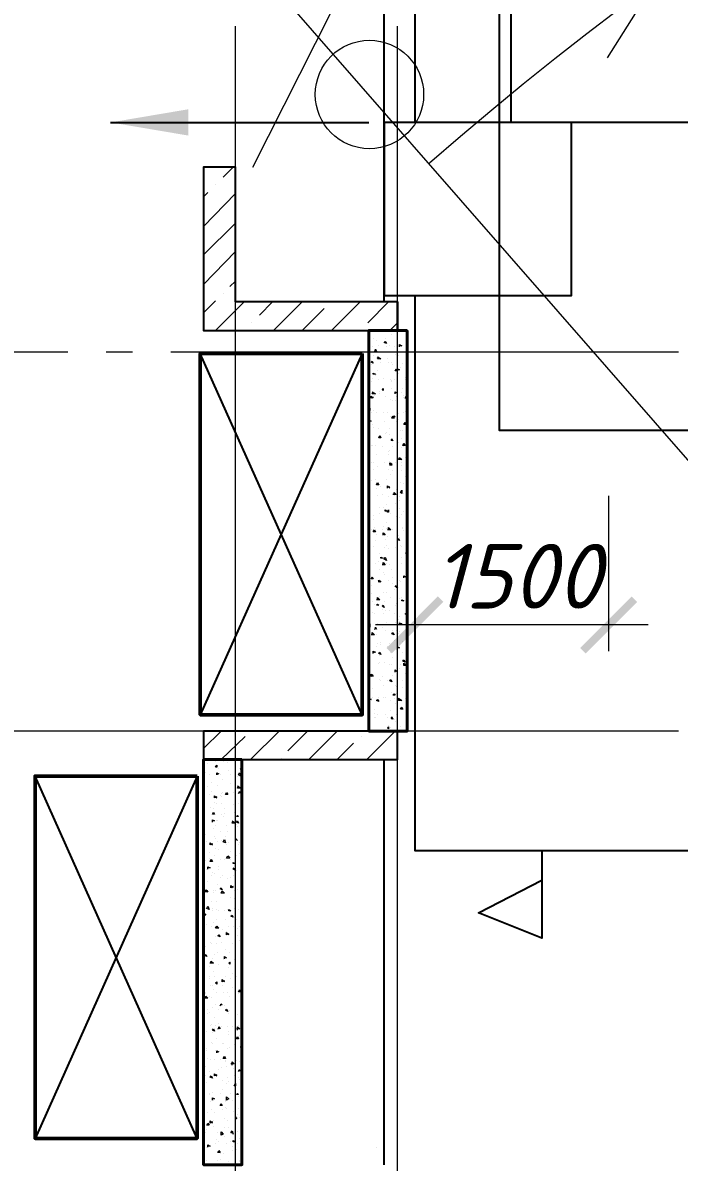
# Model space of a CAD drawing. Header units: millimetres. Extents: x 2279 to 5236, y 896 to 2828.
# Drawn here: x 4516.03 to 4541.42, y 1850.63 to 1894.69 of the extents above; entities that cross this region are included whole.
import ezdxf

# ---------------------------------------------------------------- set-up
doc = ezdxf.new("R2010")
doc.units = ezdxf.units.MM
for name, color, linetype in [('PDF _!!ОСНОВНАЯ', 7, 'Continuous'), ('PDF _!!ТОНКАЯ', 7, 'Continuous'), ('PDF _0', 7, 'Continuous'), ('PDF _2020-02-11_АР_Секция_1 - План этажа - Уровень 2$0$A-WALL-FNSH', 7, 'Continuous'), ('PDF _СПДС_СТЕНЫ', 7, 'Continuous'), ('PDF _Текст', 7, 'Continuous')]:
    doc.layers.add(name, color=color, linetype=linetype)
doc.styles.add('PDF ISOCPEUR Italic', font='isocpeui.ttf')

msp = doc.modelspace()

# ---------------------------------------------------------------- linework, layer by layer
at = {"layer": 'PDF _!!ОСНОВНАЯ', "lineweight": 50}
for points in [[(4529.161, 1881.904), (4529.161, 1867.934), (4522.895, 1867.934), (4522.895, 1881.904)], [(4522.768, 1865.563), (4522.768, 1851.55), (4516.503, 1851.55), (4516.503, 1865.563)]]:
    msp.add_lwpolyline(points, close=True, dxfattribs=at)
at = {"layer": 'PDF _!!ОСНОВНАЯ', "lineweight": 20}
msp.add_circle((4529.436, 1891.917), 2.096, dxfattribs=at)
at = {"layer": 'PDF _!!ТОНКАЯ', "lineweight": 20}
for points in [[(4524.927, 1889.101), (4547.322, 1933.426), (4577.21, 1933.426)], [(4538.644, 1893.335), (4557.567, 1923.308), (4580.259, 1923.308)], [(4524.25, 1775.263), (4524.25, 1780.259), (4524.25, 1781.402), (4524.25, 1795.88), (4524.25, 1815.481), (4524.25, 1826.234), (4524.25, 1836.945), (4524.25, 1847.698), (4524.25, 1867.299), (4524.25, 1880.55), (4524.25, 1894.562)], [(4530.515, 1777.338), (4530.515, 1782.333), (4530.515, 1795.88), (4530.515, 1815.481), (4530.515, 1826.234), (4530.515, 1836.945), (4530.515, 1847.698), (4530.515, 1867.299), (4530.515, 1880.55), (4530.515, 1894.562)], [(4523.022, 1889.059), (4523.064, 1889.101)], [(4523.784, 1888.72), (4524.165, 1889.101)], [(4523.488, 1888.424), (4523.488, 1888.424)], [(4523.022, 1887.958), (4523.191, 1888.128)], [(4523.022, 1886.815), (4524.25, 1888.085)], [(4523.022, 1885.715), (4524.25, 1886.942)], [(4523.022, 1884.572), (4524.25, 1885.842)], [(4524.038, 1884.487), (4524.25, 1884.699)], [(4523.784, 1884.233), (4523.784, 1884.233)], [(4523.022, 1883.471), (4523.445, 1883.894), (4523.488, 1883.936)], [(4523.488, 1882.793), (4524.588, 1883.894)], [(4525.181, 1883.386), (4525.689, 1883.894)], [(4525.731, 1882.793), (4526.832, 1883.894)], [(4526.832, 1882.793), (4527.679, 1883.64)], [(4527.975, 1882.793), (4529.076, 1883.894)], [(4529.372, 1883.09), (4530.177, 1883.894)], [(4524.588, 1882.793), (4524.631, 1882.793)], [(4524.885, 1883.09), (4524.885, 1883.09)], [(4529.118, 1882.793), (4529.118, 1882.793)], [(4530.219, 1882.793), (4530.515, 1883.09)], [(4517.773, 1881.947), (4497.748, 1881.947)], [(4520.27, 1881.947), (4519.254, 1881.947)], [(4541.395, 1881.947), (4536.4, 1881.947), (4521.752, 1881.947)], [(4538.686, 1876.401), (4538.686, 1870.389)], [(4531.193, 1874.411), (4531.193, 1870.389)], [(4540.21, 1871.405), (4529.669, 1871.405)], [(4541.395, 1867.299), (4536.4, 1867.299), (4530.177, 1867.299), (4508.374, 1867.299), (4500.5, 1867.299), (4493.007, 1867.299), (4488.646, 1867.299), (4466.167, 1867.299), (4459.901, 1867.299), (4455.117, 1867.299), (4441.104, 1867.299)], [(4523.022, 1866.622), (4523.699, 1867.299)], [(4524.842, 1866.198), (4525.943, 1867.299)], [(4526.282, 1866.537), (4527.044, 1867.299)], [(4527.086, 1866.198), (4528.187, 1867.299)], [(4529.33, 1866.198), (4530.431, 1867.299)], [(4523.699, 1866.198), (4524.631, 1867.087)], [(4528.187, 1866.198), (4528.822, 1866.833)], [(4529.118, 1867.087), (4529.118, 1867.087)], [(4526.028, 1866.241), (4526.028, 1866.241)], [(4530.515, 1866.241), (4530.515, 1866.241)]]:
    msp.add_lwpolyline(points, dxfattribs=at)
at = {"layer": 'PDF _!!ТОНКАЯ', "lineweight": 25}
for points in [[(4531.193, 1884.148), (4531.193, 1862.684), (4566.246, 1862.684), (4566.246, 1912.682), (4531.193, 1912.682), (4531.193, 1890.837)], [(4530.007, 1850.534), (4530.007, 1866.198), (4530.515, 1866.198), (4530.515, 1867.299), (4530.896, 1867.299), (4530.896, 1882.793), (4530.515, 1882.793), (4530.515, 1883.894), (4530.007, 1883.894), (4530.007, 1899.558), (4454.525, 1899.558), (4454.525, 1881.947), (4454.016, 1881.947), (4454.016, 1880.677), (4453.593, 1880.677), (4453.593, 1867.934), (4454.016, 1867.934), (4454.016, 1865.69), (4447.116, 1865.69), (4447.116, 1847.698)], [(4519.424, 1890.837), (4529.415, 1890.837)], [(4537.077, 1890.837), (4530.007, 1890.837), (4530.007, 1884.148), (4537.247, 1884.148), (4537.247, 1890.837)], [(4530.515, 1883.894), (4530.515, 1882.793)], [(4529.161, 1881.904), (4522.895, 1867.934)], [(4529.161, 1867.934), (4522.895, 1881.904)], [(4530.515, 1866.198), (4530.515, 1867.299), (4523.022, 1867.299), (4523.022, 1866.198), (4530.515, 1866.198), (4530.515, 1867.299)], [(4522.768, 1865.563), (4516.503, 1851.55)], [(4522.768, 1851.55), (4516.503, 1865.563)], [(4536.103, 1862.684), (4536.103, 1859.298), (4533.648, 1860.271), (4536.103, 1861.541)]]:
    msp.add_lwpolyline(points, dxfattribs=at)
for points in [[(4542.962, 1878.941), (4542.962, 1896.425), (4534.452, 1896.425), (4534.452, 1878.941)], [(4534.918, 1895.833), (4542.411, 1895.833), (4542.411, 1890.837), (4534.918, 1890.837)], [(4523.022, 1883.894), (4523.022, 1882.793), (4530.515, 1882.793), (4530.515, 1883.894), (4524.25, 1883.894), (4524.25, 1889.101), (4523.022, 1889.101)], [(4523.022, 1866.198), (4524.504, 1866.198)]]:
    msp.add_lwpolyline(points, close=True, dxfattribs=at)
at = {"layer": 'PDF _!!ТОНКАЯ', "transparency": 33554559}
msp.add_solid([(4519.424, 1890.837), (4522.429, 1891.345), (4522.429, 1890.329)], dxfattribs=at)
at = {"layer": 'PDF _0', "lineweight": 20}
msp.add_lwpolyline([(4798.621, 1632.595), (4616.328, 1792.494), (4459.012, 1972.416)], dxfattribs=at)
msp.add_arc((4616.349, 1792.515), 128.507, 318.74634, 131.16578, dxfattribs=at)
at = {"layer": 'PDF _0', "transparency": 33554559}
for points in [[(4532.082, 1872.506), (4530.304, 1870.305), (4530.092, 1870.516)], [(4532.293, 1872.294), (4532.082, 1872.506), (4530.304, 1870.305)], [(4537.585, 1870.516), (4537.797, 1870.305), (4539.575, 1872.506)], [(4537.797, 1870.305), (4539.575, 1872.506), (4539.787, 1872.294)]]:
    msp.add_solid(points, dxfattribs=at)
at = {"layer": 'PDF _2020-02-11_АР_Секция_1 - План этажа - Уровень 2$0$A-WALL-FNSH', "lineweight": 9}
for points in [[(4524.927, 1889.101), (4524.927, 1889.101)], [(4529.711, 1851.212), (4529.711, 1851.212)]]:
    msp.add_lwpolyline(points, dxfattribs=at)
at = {"layer": 'PDF _СПДС_СТЕНЫ', "lineweight": 40}
for points in [[(4530.896, 1882.793), (4530.896, 1867.299), (4529.415, 1867.299), (4529.415, 1882.793)], [(4524.504, 1866.198), (4524.504, 1850.534), (4523.022, 1850.534), (4523.022, 1866.198)]]:
    msp.add_lwpolyline(points, close=True, dxfattribs=at)
at = {"layer": 'PDF _СПДС_СТЕНЫ', "lineweight": 20}
for points in [[(4529.457, 1882.582), (4529.457, 1882.582)], [(4529.584, 1882.497), (4529.584, 1882.497)], [(4529.711, 1882.412), (4529.711, 1882.412)], [(4530.05, 1882.497), (4530.05, 1882.497)], [(4530.05, 1882.328), (4530.05, 1882.328)], [(4530.304, 1882.624), (4530.304, 1882.624)], [(4530.6, 1882.158), (4530.6, 1882.243), (4530.685, 1882.201), (4530.6, 1882.201)], [(4530.854, 1882.328), (4530.854, 1882.328)], [(4529.542, 1882.158), (4529.542, 1882.158)], [(4529.584, 1881.82), (4529.584, 1881.82)], [(4529.626, 1881.989), (4529.711, 1882.031)], [(4529.626, 1882.031), (4529.626, 1882.031)], [(4529.669, 1881.989), (4529.669, 1882.074), (4529.711, 1881.989)], [(4529.796, 1882.201), (4529.796, 1882.201)], [(4530.092, 1882.158), (4530.092, 1882.158)], [(4530.219, 1882.201), (4530.219, 1882.201)], [(4530.388, 1882.158), (4530.388, 1882.158)], [(4530.431, 1881.862), (4530.431, 1881.862)], [(4530.515, 1882.158), (4530.515, 1882.158)], [(4530.558, 1881.82), (4530.558, 1881.82)], [(4530.642, 1882.201), (4530.642, 1882.201)], [(4529.457, 1881.566), (4529.457, 1881.566)], [(4529.499, 1881.481), (4529.499, 1881.481)], [(4529.711, 1881.735), (4529.711, 1881.735)], [(4529.753, 1881.777), (4529.88, 1881.693), (4529.753, 1881.693), (4529.796, 1881.777)], [(4529.88, 1881.566), (4529.88, 1881.566)], [(4530.134, 1881.693), (4530.134, 1881.693)], [(4530.177, 1881.566), (4530.177, 1881.566)], [(4530.304, 1881.566), (4530.304, 1881.566)], [(4530.346, 1881.481), (4530.346, 1881.481)], [(4530.727, 1881.523), (4530.727, 1881.523)], [(4530.854, 1881.65), (4530.854, 1881.65)], [(4529.542, 1880.931), (4529.542, 1880.931)], [(4529.626, 1881.1), (4529.584, 1881.1), (4529.584, 1881.142), (4529.669, 1881.1)], [(4529.669, 1881.058), (4529.669, 1881.058)], [(4529.711, 1881.1), (4529.711, 1881.1)], [(4529.753, 1881.227), (4529.753, 1881.227)], [(4529.965, 1880.931), (4529.965, 1880.931)], [(4530.558, 1881.142), (4530.558, 1881.142)], [(4530.642, 1881.354), (4530.642, 1881.354)], [(4530.812, 1880.973), (4530.812, 1880.973)], [(4529.499, 1880.804), (4529.499, 1880.804)], [(4529.796, 1880.888), (4529.796, 1880.888)], [(4530.261, 1880.888), (4530.261, 1880.888)], [(4530.304, 1880.846), (4530.304, 1880.846)], [(4530.304, 1880.804), (4530.304, 1880.804)], [(4530.304, 1880.55), (4530.304, 1880.55)], [(4530.388, 1880.888), (4530.388, 1880.888)], [(4530.727, 1880.55), (4530.727, 1880.55)], [(4530.812, 1880.888), (4530.812, 1880.888)], [(4529.457, 1880.126), (4529.457, 1880.126)], [(4529.584, 1880.211), (4529.499, 1880.169), (4529.499, 1880.253), (4529.584, 1880.169)], [(4529.542, 1880.423), (4529.669, 1880.338), (4529.542, 1880.338), (4529.584, 1880.423)], [(4529.626, 1880.38), (4529.626, 1880.38)], [(4529.626, 1880.296), (4529.626, 1880.296)], [(4529.838, 1880.423), (4529.838, 1880.423)], [(4529.838, 1880.338), (4529.838, 1880.338)], [(4530.05, 1880.253), (4530.05, 1880.253)], [(4530.261, 1880.126), (4530.261, 1880.126)], [(4530.346, 1880.084), (4530.346, 1880.084)], [(4530.431, 1880.338), (4530.431, 1880.423), (4530.515, 1880.38), (4530.431, 1880.38)], [(4530.431, 1880.084), (4530.431, 1880.084)], [(4530.473, 1880.253), (4530.473, 1880.253)], [(4530.685, 1880.38), (4530.685, 1880.38)], [(4530.769, 1880.296), (4530.769, 1880.296)], [(4530.769, 1880.211), (4530.769, 1880.211)], [(4530.896, 1880.211), (4530.896, 1880.211)], [(4529.457, 1879.957), (4529.457, 1879.957)], [(4529.499, 1879.618), (4529.499, 1879.618)], [(4529.584, 1879.703), (4529.584, 1879.703)], [(4529.711, 1879.618), (4529.711, 1879.618)], [(4529.965, 1879.618), (4529.965, 1879.618)], [(4529.965, 1879.618), (4529.965, 1879.618)], [(4530.134, 1879.618), (4530.134, 1879.618)], [(4530.769, 1879.618), (4530.769, 1879.618)], [(4530.812, 1879.661), (4530.812, 1879.661)], [(4530.854, 1879.745), (4530.854, 1879.745)], [(4529.415, 1879.449), (4529.415, 1879.449)], [(4529.415, 1879.322), (4529.499, 1879.28), (4529.415, 1879.28)], [(4529.415, 1879.322), (4529.415, 1879.322)], [(4529.542, 1879.153), (4529.542, 1879.153)], [(4530.007, 1879.28), (4530.007, 1879.28)], [(4530.261, 1879.449), (4530.261, 1879.449)], [(4530.473, 1879.28), (4530.473, 1879.28)], [(4530.558, 1879.576), (4530.558, 1879.576)], [(4530.558, 1879.364), (4530.558, 1879.364)], [(4530.896, 1879.195), (4530.896, 1879.195)], [(4529.415, 1879.026), (4529.457, 1878.983), (4529.415, 1878.983)], [(4529.584, 1879.026), (4529.584, 1879.026)], [(4529.796, 1878.983), (4529.796, 1878.983)], [(4530.05, 1878.814), (4530.05, 1878.814)], [(4530.092, 1878.856), (4530.092, 1878.856)], [(4530.219, 1878.983), (4530.219, 1878.983)], [(4530.219, 1878.772), (4530.219, 1878.772)], [(4530.515, 1878.983), (4530.515, 1878.983)], [(4530.642, 1878.941), (4530.642, 1878.941)], [(4530.727, 1878.941), (4530.727, 1878.941)], [(4529.499, 1878.348), (4529.499, 1878.348)], [(4529.542, 1878.348), (4529.542, 1878.348)], [(4529.669, 1878.348), (4529.669, 1878.348)], [(4529.923, 1878.306), (4529.923, 1878.306)], [(4530.261, 1878.56), (4530.346, 1878.56)], [(4530.304, 1878.518), (4530.304, 1878.602), (4530.346, 1878.518)], [(4530.346, 1878.306), (4530.346, 1878.306)], [(4530.558, 1878.475), (4530.558, 1878.475)], [(4530.685, 1878.602), (4530.685, 1878.602)], [(4530.769, 1878.306), (4530.769, 1878.306)], [(4530.854, 1878.518), (4530.854, 1878.518)], [(4529.457, 1878.179), (4529.457, 1878.179)], [(4529.711, 1878.01), (4529.711, 1878.01)], [(4530.177, 1878.094), (4530.177, 1878.094)], [(4530.177, 1878.01), (4530.177, 1878.01)], [(4530.219, 1878.137), (4530.219, 1878.137)], [(4530.685, 1878.264), (4530.685, 1878.264)], [(4530.812, 1877.883), (4530.812, 1877.883)], [(4530.854, 1877.84), (4530.854, 1877.84)], [(4529.499, 1877.671), (4529.499, 1877.671)], [(4529.584, 1877.671), (4529.584, 1877.671)], [(4529.584, 1877.417), (4529.584, 1877.417)], [(4529.753, 1877.544), (4529.753, 1877.544)], [(4530.007, 1877.671), (4530.007, 1877.671)], [(4530.177, 1877.417), (4530.177, 1877.417)], [(4530.219, 1877.713), (4530.219, 1877.713)], [(4530.261, 1877.629), (4530.219, 1877.629), (4530.219, 1877.671), (4530.304, 1877.629)], [(4530.431, 1877.671), (4530.431, 1877.671)], [(4530.685, 1877.671), (4530.685, 1877.671)], [(4530.685, 1877.586), (4530.685, 1877.586)], [(4530.854, 1877.629), (4530.854, 1877.629)], [(4529.499, 1876.994), (4529.499, 1876.994)], [(4529.669, 1877.036), (4529.669, 1877.036)], [(4530.092, 1877.036), (4530.092, 1877.036)], [(4530.261, 1877.205), (4530.261, 1877.205)], [(4530.346, 1877.375), (4530.346, 1877.375)], [(4530.515, 1876.994), (4530.515, 1876.994)], [(4530.685, 1877.375), (4530.685, 1877.375)], [(4530.812, 1877.163), (4530.812, 1877.163)], [(4529.711, 1876.697), (4529.711, 1876.697)], [(4529.88, 1876.74), (4529.88, 1876.74)], [(4530.134, 1876.697), (4530.134, 1876.782), (4530.219, 1876.697)], [(4530.134, 1876.74), (4530.219, 1876.74)], [(4530.134, 1876.74), (4530.134, 1876.74)], [(4530.388, 1876.443), (4530.388, 1876.528), (4530.473, 1876.443), (4530.346, 1876.443)], [(4530.473, 1876.655), (4530.473, 1876.655)], [(4530.642, 1876.909), (4530.642, 1876.909)], [(4530.769, 1876.867), (4530.769, 1876.867)], [(4529.457, 1876.401), (4529.457, 1876.401)], [(4529.457, 1876.316), (4529.457, 1876.316)], [(4529.457, 1876.274), (4529.457, 1876.274)], [(4529.753, 1876.401), (4529.753, 1876.401)], [(4529.923, 1876.443), (4529.923, 1876.443)], [(4530.177, 1876.359), (4530.177, 1876.359)], [(4530.388, 1876.401), (4530.388, 1876.401)], [(4530.431, 1876.105), (4530.431, 1876.105)], [(4530.6, 1876.359), (4530.6, 1876.359)], [(4530.6, 1876.232), (4530.6, 1876.232)], [(4530.769, 1876.486), (4530.769, 1876.486)], [(4529.415, 1875.766), (4529.415, 1875.766)], [(4529.415, 1875.639), (4529.415, 1875.639)], [(4529.584, 1875.639), (4529.584, 1875.639)], [(4529.838, 1875.935), (4529.838, 1875.935)], [(4529.838, 1875.724), (4529.838, 1875.724)], [(4529.965, 1875.935), (4529.965, 1875.935)], [(4530.092, 1876.062), (4530.092, 1876.062)], [(4530.261, 1875.724), (4530.261, 1875.724)], [(4530.6, 1875.893), (4530.6, 1875.893)], [(4530.685, 1875.681), (4530.685, 1875.681)], [(4530.769, 1875.808), (4530.769, 1875.808)], [(4530.854, 1876.062), (4530.854, 1876.062)], [(4529.584, 1875.47), (4529.584, 1875.47)], [(4529.965, 1875.216), (4529.965, 1875.216)], [(4530.092, 1875.385), (4530.092, 1875.385)], [(4530.473, 1875.597), (4530.473, 1875.597)], [(4530.6, 1875.554), (4530.6, 1875.554)], [(4529.499, 1875.089), (4529.499, 1875.089)], [(4529.626, 1875.173), (4529.626, 1875.173)], [(4529.711, 1874.919), (4529.711, 1874.919)], [(4529.923, 1875.089), (4529.923, 1875.089)], [(4529.965, 1874.877), (4529.965, 1874.962), (4530.05, 1874.877)], [(4529.965, 1874.919), (4530.05, 1874.919)], [(4530.092, 1875.131), (4530.092, 1875.131)], [(4530.177, 1875.089), (4530.177, 1875.173), (4530.261, 1875.089), (4530.134, 1875.089)], [(4530.134, 1874.835), (4530.134, 1874.835)], [(4530.346, 1875.089), (4530.346, 1875.089)], [(4530.558, 1874.877), (4530.558, 1874.877)], [(4530.6, 1874.792), (4530.6, 1874.792)], [(4530.727, 1875.173), (4530.727, 1875.173)], [(4530.727, 1875.131), (4530.727, 1875.131)], [(4530.769, 1875.046), (4530.769, 1875.046)], [(4529.584, 1874.454), (4529.584, 1874.454)], [(4529.669, 1874.665), (4529.669, 1874.665)], [(4530.007, 1874.411), (4530.007, 1874.411)], [(4530.05, 1874.708), (4530.05, 1874.708)], [(4530.092, 1874.496), (4530.092, 1874.496)], [(4530.177, 1874.369), (4530.177, 1874.369)], [(4530.431, 1874.411), (4530.431, 1874.411)], [(4530.642, 1874.496), (4530.642, 1874.496)], [(4530.685, 1874.454), (4530.685, 1874.454)], [(4530.854, 1874.411), (4530.854, 1874.411)], [(4530.854, 1874.411), (4530.854, 1874.411)], [(4529.838, 1874.157), (4529.838, 1874.157)], [(4530.007, 1874.03), (4530.007, 1874.03)], [(4530.515, 1874.2), (4530.515, 1874.2)], [(4530.685, 1874.03), (4530.685, 1874.03)], [(4530.896, 1874.2), (4530.854, 1874.157), (4530.854, 1874.2), (4530.896, 1874.157)], [(4529.669, 1873.776), (4529.669, 1873.776)], [(4529.796, 1873.861), (4529.796, 1873.861)], [(4529.838, 1873.564), (4529.838, 1873.564)], [(4529.965, 1873.734), (4529.965, 1873.818), (4530.05, 1873.734), (4529.923, 1873.734)], [(4529.965, 1873.437), (4529.965, 1873.437)], [(4530.092, 1873.776), (4530.092, 1873.776)], [(4530.219, 1873.734), (4530.219, 1873.734)], [(4530.304, 1873.564), (4530.304, 1873.564)], [(4530.515, 1873.776), (4530.515, 1873.776)], [(4530.515, 1873.522), (4530.515, 1873.522)], [(4530.685, 1873.776), (4530.685, 1873.776)], [(4529.753, 1873.141), (4529.753, 1873.141)], [(4529.88, 1873.099), (4529.796, 1873.056), (4529.796, 1873.141), (4529.88, 1873.056)], [(4529.88, 1873.099), (4529.88, 1873.099)], [(4530.007, 1873.353), (4530.007, 1873.353)], [(4530.177, 1873.141), (4530.177, 1873.141)], [(4530.346, 1873.226), (4530.346, 1873.226)], [(4530.346, 1873.014), (4530.346, 1873.014)], [(4530.6, 1873.141), (4530.6, 1873.141)], [(4530.642, 1873.099), (4530.642, 1873.099)], [(4530.769, 1873.226), (4530.769, 1873.31), (4530.854, 1873.268), (4530.769, 1873.268)], [(4530.812, 1873.226), (4530.812, 1873.226)], [(4529.499, 1872.929), (4529.499, 1872.929)], [(4529.499, 1872.633), (4529.499, 1872.633)], [(4529.965, 1872.675), (4529.965, 1872.675)], [(4530.092, 1872.675), (4530.092, 1872.675)], [(4530.388, 1872.76), (4530.388, 1872.76)], [(4530.473, 1872.845), (4530.473, 1872.845)], [(4530.854, 1872.887), (4530.854, 1872.887)], [(4529.457, 1872.506), (4529.457, 1872.506)], [(4529.542, 1872.294), (4529.542, 1872.294)], [(4529.626, 1872.21), (4529.626, 1872.21)], [(4529.753, 1872.379), (4529.753, 1872.464), (4529.838, 1872.379), (4529.711, 1872.379)], [(4529.838, 1872.506), (4529.838, 1872.506)], [(4530.007, 1872.294), (4530.007, 1872.294)], [(4530.261, 1872.464), (4530.261, 1872.464)], [(4530.431, 1872.167), (4530.431, 1872.167)], [(4530.473, 1872.252), (4530.473, 1872.252)], [(4530.6, 1872.421), (4530.6, 1872.421)], [(4530.685, 1872.464), (4530.685, 1872.464)], [(4530.896, 1872.421), (4530.896, 1872.421)], [(4529.542, 1871.871), (4529.542, 1871.871)], [(4529.626, 1871.829), (4529.626, 1871.829)], [(4529.923, 1871.998), (4529.923, 1871.998)], [(4529.965, 1871.829), (4529.965, 1871.829)], [(4530.05, 1871.956), (4530.05, 1871.956)], [(4530.219, 1871.956), (4530.219, 1871.956)], [(4530.388, 1871.829), (4530.388, 1871.829)], [(4530.515, 1871.956), (4530.515, 1871.956)], [(4530.6, 1871.744), (4530.6, 1871.744)], [(4530.812, 1871.829), (4530.812, 1871.829)], [(4529.415, 1871.405), (4529.457, 1871.448), (4529.457, 1871.321), (4529.415, 1871.363)], [(4529.626, 1871.236), (4529.711, 1871.278)], [(4529.626, 1871.236), (4529.626, 1871.236)], [(4529.669, 1871.236), (4529.669, 1871.321), (4529.711, 1871.236)], [(4529.753, 1871.448), (4529.753, 1871.448)], [(4529.923, 1871.321), (4529.923, 1871.321)], [(4530.092, 1871.49), (4530.092, 1871.49)], [(4530.431, 1871.49), (4530.431, 1871.49)], [(4530.558, 1871.617), (4530.558, 1871.617)], [(4530.6, 1871.532), (4530.6, 1871.532)], [(4530.6, 1871.405), (4530.6, 1871.49), (4530.685, 1871.448), (4530.6, 1871.448)], [(4529.542, 1871.024), (4529.542, 1871.109), (4529.626, 1871.024), (4529.499, 1871.024)], [(4529.711, 1871.024), (4529.711, 1871.024)], [(4530.05, 1871.194), (4530.05, 1871.194)], [(4530.346, 1871.194), (4530.346, 1871.194)], [(4530.388, 1870.813), (4530.388, 1870.813)], [(4530.473, 1871.194), (4530.473, 1871.194)], [(4530.558, 1871.067), (4530.558, 1871.067)], [(4530.6, 1871.151), (4530.6, 1871.151)], [(4530.896, 1871.151), (4530.896, 1871.151)], [(4529.584, 1870.305), (4529.584, 1870.389), (4529.669, 1870.347)], [(4529.584, 1870.347), (4529.626, 1870.347)], [(4529.711, 1870.559), (4529.711, 1870.559)], [(4529.753, 1870.686), (4529.753, 1870.686)], [(4529.88, 1870.728), (4529.88, 1870.728)], [(4529.88, 1870.643), (4529.88, 1870.643)], [(4530.134, 1870.559), (4530.134, 1870.559)], [(4530.219, 1870.686), (4530.219, 1870.686)], [(4530.261, 1870.347), (4530.261, 1870.347)], [(4530.473, 1870.474), (4530.473, 1870.474)], [(4530.515, 1870.389), (4530.515, 1870.389)], [(4530.558, 1870.516), (4530.558, 1870.516)], [(4530.727, 1870.77), (4530.727, 1870.77)], [(4530.727, 1870.347), (4530.727, 1870.347)], [(4529.796, 1869.924), (4529.796, 1869.924)], [(4529.838, 1870.22), (4529.838, 1870.22)], [(4529.838, 1869.966), (4529.838, 1869.966)], [(4530.007, 1869.966), (4530.007, 1869.966)], [(4530.346, 1870.135), (4530.346, 1870.135)], [(4530.769, 1870.008), (4530.769, 1870.008)], [(4530.854, 1870.051), (4530.854, 1870.051)], [(4529.415, 1869.754), (4529.415, 1869.754)], [(4529.415, 1869.67), (4529.415, 1869.67)], [(4529.415, 1869.67), (4529.415, 1869.67)], [(4529.584, 1869.458), (4529.499, 1869.416), (4529.499, 1869.5), (4529.584, 1869.416)], [(4530.219, 1869.881), (4530.219, 1869.881)], [(4530.304, 1869.881), (4530.304, 1869.881)], [(4530.431, 1869.585), (4530.431, 1869.67), (4530.515, 1869.585)], [(4530.431, 1869.627), (4530.515, 1869.627)], [(4530.515, 1869.712), (4530.515, 1869.712)], [(4530.6, 1869.712), (4530.6, 1869.712)], [(4530.642, 1869.881), (4530.642, 1869.881)], [(4530.812, 1869.543), (4530.812, 1869.543)], [(4529.457, 1869.416), (4529.457, 1869.416)], [(4529.457, 1869.289), (4529.457, 1869.289)], [(4529.838, 1869.289), (4529.838, 1869.289)], [(4529.88, 1869.246), (4529.88, 1869.246)], [(4529.923, 1869.416), (4529.923, 1869.416)], [(4529.965, 1869.077), (4529.965, 1869.077)], [(4530.134, 1869.246), (4530.134, 1869.246)], [(4530.304, 1869.246), (4530.304, 1869.246)], [(4530.346, 1869.458), (4530.346, 1869.458)], [(4530.431, 1869.077), (4530.431, 1869.077)], [(4530.473, 1869.035), (4530.473, 1869.035)], [(4530.727, 1869.246), (4530.727, 1869.246)], [(4529.542, 1868.95), (4529.542, 1868.95)], [(4529.542, 1868.611), (4529.542, 1868.611)], [(4529.796, 1868.611), (4529.796, 1868.611)], [(4529.965, 1868.611), (4529.965, 1868.611)], [(4530.05, 1868.611), (4530.05, 1868.611)], [(4530.304, 1868.781), (4530.304, 1868.781)], [(4530.473, 1868.738), (4530.473, 1868.738)], [(4530.727, 1868.992), (4530.727, 1868.992)], [(4529.415, 1868.569), (4529.499, 1868.527), (4529.415, 1868.527)], [(4529.415, 1868.569), (4529.415, 1868.569)], [(4529.499, 1868.569), (4529.499, 1868.569)], [(4529.626, 1868.146), (4529.626, 1868.146)], [(4530.261, 1868.484), (4530.261, 1868.484)], [(4530.388, 1868.569), (4530.388, 1868.569)], [(4530.431, 1868.357), (4530.431, 1868.357)], [(4530.515, 1868.273), (4530.515, 1868.273)], [(4530.812, 1868.569), (4530.812, 1868.569)], [(4530.854, 1868.23), (4530.854, 1868.23)], [(4529.626, 1867.976), (4529.626, 1867.976)], [(4529.626, 1867.807), (4529.626, 1867.807)], [(4529.669, 1867.807), (4529.669, 1867.807)], [(4529.753, 1867.934), (4529.753, 1867.934)], [(4530.05, 1867.934), (4530.05, 1867.934)], [(4530.134, 1867.807), (4530.134, 1867.807)], [(4530.261, 1868.103), (4530.261, 1868.103)], [(4530.261, 1867.807), (4530.346, 1867.807)], [(4530.304, 1867.765), (4530.304, 1867.849), (4530.346, 1867.765)], [(4530.388, 1867.765), (4530.388, 1867.765)], [(4530.473, 1867.934), (4530.473, 1867.934)], [(4530.896, 1867.934), (4530.896, 1867.934)], [(4529.711, 1867.341), (4529.711, 1867.341)], [(4529.753, 1867.341), (4529.753, 1867.341)], [(4530.134, 1867.299), (4530.134, 1867.299)], [(4530.177, 1867.511), (4530.177, 1867.511)], [(4530.261, 1867.426), (4530.261, 1867.426)], [(4530.431, 1867.68), (4530.431, 1867.68)], [(4530.642, 1867.468), (4530.642, 1867.468)], [(4523.064, 1865.944), (4523.064, 1865.944)], [(4523.191, 1866.029), (4523.191, 1866.029)], [(4523.488, 1866.114), (4523.488, 1866.114)], [(4523.784, 1866.114), (4523.784, 1866.114)], [(4523.953, 1866.071), (4523.953, 1866.071)], [(4523.107, 1865.69), (4523.107, 1865.69)], [(4523.234, 1865.606), (4523.234, 1865.606)], [(4523.53, 1865.606), (4523.53, 1865.69), (4523.615, 1865.648)], [(4523.53, 1865.648), (4523.572, 1865.648)], [(4523.572, 1865.606), (4523.572, 1865.606)], [(4523.572, 1865.606), (4523.572, 1865.606)], [(4523.615, 1865.86), (4523.615, 1865.86)], [(4523.657, 1865.606), (4523.657, 1865.606)], [(4523.996, 1865.775), (4523.996, 1865.775)], [(4524.08, 1865.606), (4524.08, 1865.606)], [(4524.334, 1865.563), (4524.334, 1865.563)], [(4524.419, 1865.86), (4524.419, 1865.86)], [(4524.504, 1865.817), (4524.461, 1865.817), (4524.461, 1865.86), (4524.504, 1865.86)], [(4524.461, 1865.733), (4524.461, 1865.733)], [(4524.504, 1865.563), (4524.504, 1865.563)], [(4523.022, 1865.182), (4523.022, 1865.14)], [(4523.022, 1865.14), (4523.022, 1865.14)], [(4523.191, 1865.14), (4523.191, 1865.14)], [(4523.318, 1865.309), (4523.318, 1865.309)], [(4523.572, 1865.182), (4523.572, 1865.182)], [(4523.742, 1865.436), (4523.742, 1865.436)], [(4524.08, 1865.267), (4524.08, 1865.267)], [(4524.334, 1865.182), (4524.461, 1865.098), (4524.334, 1865.098), (4524.377, 1865.182)], [(4524.377, 1865.182), (4524.377, 1865.182)], [(4524.504, 1865.436), (4524.504, 1865.436)], [(4523.064, 1865.013), (4523.064, 1865.013)], [(4523.234, 1864.844), (4523.234, 1864.844)], [(4523.318, 1864.971), (4523.318, 1864.971)], [(4523.53, 1864.759), (4523.445, 1864.717), (4523.445, 1864.801), (4523.53, 1864.717)], [(4523.657, 1864.801), (4523.657, 1864.801)], [(4523.699, 1864.886), (4523.699, 1864.886)], [(4523.699, 1864.759), (4523.699, 1864.759)], [(4523.742, 1864.928), (4523.742, 1864.928)], [(4524.165, 1864.928), (4524.165, 1864.928)], [(4524.377, 1864.886), (4524.419, 1864.971), (4524.461, 1864.886)], [(4524.377, 1864.928), (4524.461, 1864.928)], [(4524.461, 1864.801), (4524.461, 1864.801)], [(4523.022, 1864.336), (4523.022, 1864.336)], [(4523.276, 1864.336), (4523.276, 1864.336)], [(4523.403, 1864.293), (4523.403, 1864.293)], [(4523.445, 1864.547), (4523.445, 1864.547)], [(4523.53, 1864.505), (4523.53, 1864.505)], [(4523.699, 1864.505), (4523.699, 1864.505)], [(4523.826, 1864.293), (4523.826, 1864.293)], [(4524.165, 1864.463), (4524.165, 1864.463)], [(4524.25, 1864.293), (4524.25, 1864.293)], [(4524.377, 1864.505), (4524.377, 1864.505)], [(4523.361, 1863.785), (4523.361, 1863.87), (4523.445, 1863.828), (4523.361, 1863.828)], [(4523.53, 1863.828), (4523.53, 1863.828)], [(4523.572, 1863.828), (4523.572, 1863.828)], [(4523.699, 1864.082), (4523.699, 1864.082)], [(4523.784, 1863.997), (4523.784, 1863.997)], [(4523.826, 1864.124), (4523.826, 1864.124)], [(4524.123, 1863.828), (4524.25, 1863.743), (4524.123, 1863.743), (4524.165, 1863.828)], [(4524.207, 1864.166), (4524.207, 1864.166)], [(4524.334, 1863.828), (4524.334, 1863.828)], [(4523.064, 1863.7), (4523.064, 1863.7)], [(4523.107, 1863.319), (4523.107, 1863.319)], [(4523.403, 1863.531), (4523.403, 1863.531)], [(4523.488, 1863.658), (4523.488, 1863.658)], [(4523.657, 1863.404), (4523.657, 1863.404)], [(4523.911, 1863.658), (4523.911, 1863.658)], [(4523.953, 1863.404), (4523.953, 1863.404)], [(4524.292, 1863.7), (4524.292, 1863.7)], [(4524.334, 1863.616), (4524.334, 1863.616)], [(4523.149, 1863.023), (4523.149, 1863.023)], [(4523.361, 1862.938), (4523.276, 1862.896), (4523.276, 1862.981), (4523.361, 1862.896)], [(4523.445, 1863.235), (4523.445, 1863.235)], [(4523.488, 1863.15), (4523.488, 1863.15)], [(4523.572, 1863.023), (4523.572, 1863.023)], [(4523.699, 1863.065), (4523.699, 1863.065)], [(4523.869, 1863.235), (4523.869, 1863.235)], [(4523.911, 1862.896), (4523.911, 1862.896)], [(4523.996, 1862.981), (4523.996, 1862.981)], [(4524.25, 1863.065), (4524.25, 1863.15), (4524.334, 1863.065)], [(4524.25, 1863.108), (4524.292, 1863.108)], [(4524.292, 1863.15), (4524.292, 1863.15)], [(4524.377, 1862.896), (4524.377, 1862.896)], [(4524.419, 1862.981), (4524.419, 1862.981)], [(4523.234, 1862.6), (4523.234, 1862.6)], [(4523.445, 1862.473), (4523.445, 1862.473)], [(4523.488, 1862.769), (4523.488, 1862.769)], [(4523.615, 1862.727), (4523.615, 1862.727)], [(4523.996, 1862.43), (4523.996, 1862.43)], [(4524.08, 1862.642), (4524.08, 1862.642)], [(4524.292, 1862.473), (4524.292, 1862.473)], [(4524.419, 1862.557), (4524.419, 1862.557)], [(4523.107, 1862.303), (4523.107, 1862.303)], [(4523.191, 1861.965), (4523.191, 1862.049), (4523.276, 1862.007), (4523.191, 1862.007)], [(4523.234, 1862.388), (4523.234, 1862.388)], [(4523.615, 1862.049), (4523.615, 1862.049)], [(4523.657, 1862.346), (4523.657, 1862.346)], [(4523.826, 1862.346), (4523.826, 1862.346)], [(4524.08, 1862.346), (4524.08, 1862.346)], [(4524.504, 1862.303), (4524.504, 1862.303)], [(4524.504, 1862.092), (4524.504, 1862.092)], [(4523.149, 1861.965), (4523.149, 1861.965)], [(4523.318, 1861.711), (4523.318, 1861.711)], [(4523.361, 1861.838), (4523.361, 1861.838)], [(4523.445, 1861.795), (4523.445, 1861.795)], [(4523.615, 1861.965), (4523.615, 1861.965)], [(4523.657, 1861.626), (4523.657, 1861.626)], [(4523.742, 1861.711), (4523.742, 1861.711)], [(4523.953, 1861.584), (4523.953, 1861.584)], [(4524.08, 1861.626), (4524.08, 1861.626)], [(4524.165, 1861.711), (4524.165, 1861.711)], [(4524.207, 1861.922), (4524.207, 1861.922)], [(4524.25, 1861.795), (4524.25, 1861.795)], [(4523.191, 1861.118), (4523.107, 1861.076), (4523.107, 1861.16), (4523.191, 1861.076)], [(4523.191, 1861.499), (4523.191, 1861.499)], [(4523.403, 1861.118), (4523.403, 1861.118)], [(4523.488, 1861.118), (4523.488, 1861.118)], [(4523.572, 1861.372), (4523.572, 1861.372)], [(4523.699, 1861.16), (4523.699, 1861.16)], [(4524.165, 1861.287), (4524.08, 1861.245), (4524.08, 1861.33), (4524.165, 1861.245)], [(4524.123, 1861.287), (4524.123, 1861.287)], [(4524.207, 1861.118), (4524.207, 1861.118)], [(4524.334, 1861.16), (4524.334, 1861.16)], [(4523.318, 1860.695), (4523.318, 1860.695)], [(4523.403, 1861.076), (4523.403, 1861.076)], [(4523.53, 1860.695), (4523.53, 1860.695)], [(4523.826, 1861.033), (4523.826, 1861.033)], [(4524.08, 1860.864), (4524.08, 1860.864)], [(4524.207, 1860.822), (4524.207, 1860.822)], [(4524.25, 1861.033), (4524.25, 1861.033)], [(4523.022, 1860.144), (4523.064, 1860.229), (4523.107, 1860.187), (4523.022, 1860.187)], [(4523.107, 1860.441), (4523.107, 1860.441)], [(4523.361, 1860.441), (4523.361, 1860.441)], [(4523.361, 1860.356), (4523.361, 1860.356)], [(4523.53, 1860.398), (4523.53, 1860.398)], [(4523.615, 1860.356), (4523.615, 1860.356)], [(4523.826, 1860.356), (4523.826, 1860.356)], [(4523.953, 1860.398), (4523.953, 1860.398)], [(4524.207, 1860.441), (4524.207, 1860.441)], [(4524.377, 1860.398), (4524.377, 1860.398)], [(4524.461, 1860.441), (4524.461, 1860.441)], [(4523.149, 1859.806), (4523.149, 1859.806)], [(4523.403, 1859.89), (4523.403, 1859.89)], [(4523.53, 1860.017), (4523.53, 1860.017)], [(4523.869, 1860.017), (4523.869, 1860.017)], [(4524.207, 1860.102), (4524.207, 1860.102)], [(4524.292, 1860.017), (4524.292, 1860.017)], [(4523.022, 1859.425), (4523.022, 1859.425)], [(4523.318, 1859.763), (4523.318, 1859.763)], [(4523.488, 1859.34), (4523.488, 1859.34)], [(4523.572, 1859.763), (4523.572, 1859.763)], [(4523.742, 1859.636), (4523.742, 1859.636)], [(4523.911, 1859.552), (4523.911, 1859.552)], [(4523.996, 1859.467), (4523.911, 1859.425), (4523.911, 1859.509), (4523.996, 1859.425)], [(4523.996, 1859.763), (4523.996, 1859.763)], [(4524.165, 1859.763), (4524.165, 1859.763)], [(4524.334, 1859.679), (4524.334, 1859.679)], [(4524.334, 1859.382), (4524.334, 1859.382)], [(4524.419, 1859.763), (4524.419, 1859.763)], [(4523.022, 1859.298), (4523.022, 1859.255)], [(4523.022, 1859.298), (4523.022, 1859.298)], [(4523.064, 1859.086), (4523.064, 1859.086)], [(4523.107, 1858.959), (4523.107, 1858.959)], [(4523.276, 1859.128), (4523.276, 1859.128)], [(4523.318, 1859.086), (4523.318, 1859.086)], [(4523.53, 1859.086), (4523.53, 1859.086)], [(4523.699, 1859.128), (4523.699, 1859.128)], [(4524.123, 1859.086), (4524.123, 1859.086)], [(4524.123, 1859.086), (4524.123, 1859.086)], [(4524.419, 1859.213), (4524.419, 1859.213)], [(4524.504, 1859.086), (4524.504, 1859.086)], [(4524.504, 1859.086), (4524.504, 1859.044)], [(4523.107, 1858.62), (4523.107, 1858.62)], [(4523.361, 1858.493), (4523.361, 1858.493)], [(4523.445, 1858.663), (4523.445, 1858.663)], [(4523.572, 1858.747), (4523.572, 1858.747)], [(4523.784, 1858.451), (4523.784, 1858.451)], [(4523.826, 1858.493), (4523.826, 1858.578), (4523.911, 1858.536), (4523.826, 1858.536)], [(4523.869, 1858.874), (4523.869, 1858.874)], [(4524.038, 1858.747), (4524.038, 1858.747)], [(4524.207, 1858.451), (4524.207, 1858.451)], [(4524.461, 1858.62), (4524.461, 1858.62)], [(4523.234, 1858.197), (4523.234, 1858.197)], [(4523.276, 1858.409), (4523.276, 1858.409)], [(4523.615, 1858.282), (4523.615, 1858.282)], [(4523.996, 1858.155), (4523.996, 1858.155)], [(4524.08, 1858.409), (4524.08, 1858.409)], [(4524.08, 1858.409), (4524.08, 1858.409)], [(4523.234, 1857.816), (4523.234, 1857.816)], [(4523.234, 1857.731), (4523.234, 1857.731)], [(4523.403, 1857.985), (4523.403, 1857.985)], [(4523.445, 1857.816), (4523.445, 1857.816)], [(4523.826, 1857.647), (4523.742, 1857.604), (4523.742, 1857.689), (4523.826, 1857.604)], [(4523.869, 1857.816), (4523.869, 1857.816)], [(4524.08, 1857.731), (4524.08, 1857.731)], [(4524.123, 1857.943), (4524.123, 1857.943)], [(4524.292, 1857.816), (4524.292, 1857.816)], [(4523.107, 1857.181), (4523.107, 1857.181)], [(4523.107, 1857.139), (4523.107, 1857.139)], [(4523.276, 1857.477), (4523.276, 1857.477)], [(4523.361, 1857.477), (4523.361, 1857.477)], [(4523.403, 1857.308), (4523.403, 1857.308)], [(4523.53, 1857.181), (4523.53, 1857.181)], [(4523.742, 1857.477), (4523.742, 1857.477)], [(4523.784, 1857.181), (4523.784, 1857.181)], [(4523.953, 1857.181), (4523.953, 1857.181)], [(4524.123, 1857.393), (4524.123, 1857.393)], [(4524.25, 1857.139), (4524.25, 1857.139)], [(4524.377, 1857.139), (4524.377, 1857.139)], [(4523.022, 1856.842), (4523.022, 1856.758)], [(4523.022, 1856.758), (4523.022, 1856.758)], [(4523.234, 1857.054), (4523.234, 1857.054)], [(4523.318, 1857.012), (4523.318, 1857.012)], [(4523.488, 1856.715), (4523.488, 1856.715)], [(4523.657, 1856.673), (4523.699, 1856.758), (4523.742, 1856.715), (4523.657, 1856.715)], [(4524.038, 1857.054), (4524.038, 1857.054)], [(4524.25, 1856.842), (4524.25, 1856.842)], [(4523.191, 1856.546), (4523.191, 1856.546)], [(4523.191, 1856.377), (4523.191, 1856.377)], [(4523.234, 1856.419), (4523.234, 1856.419)], [(4523.361, 1856.631), (4523.361, 1856.631)], [(4523.615, 1856.546), (4523.615, 1856.546)], [(4523.826, 1856.673), (4523.826, 1856.673)], [(4523.996, 1856.377), (4523.996, 1856.377)], [(4524.038, 1856.504), (4524.038, 1856.504)], [(4524.25, 1856.673), (4524.25, 1856.673)], [(4524.334, 1856.334), (4524.334, 1856.334)], [(4524.461, 1856.504), (4524.461, 1856.504)], [(4523.276, 1855.911), (4523.276, 1855.911)], [(4523.318, 1855.953), (4523.318, 1855.953)], [(4523.445, 1856.207), (4523.445, 1856.207)], [(4523.488, 1855.911), (4523.488, 1855.911)], [(4523.572, 1855.784), (4523.657, 1855.826)], [(4523.615, 1855.996), (4523.615, 1855.996)], [(4523.615, 1855.784), (4523.615, 1855.869), (4523.657, 1855.784)], [(4523.699, 1855.869), (4523.699, 1855.869)], [(4523.953, 1855.869), (4523.953, 1855.869)], [(4524.123, 1855.869), (4524.123, 1855.869)], [(4524.334, 1855.742), (4524.334, 1855.869), (4524.419, 1855.784), (4524.292, 1855.784)], [(4524.377, 1855.911), (4524.377, 1855.911)], [(4524.504, 1855.869), (4524.504, 1855.869)], [(4523.022, 1855.742), (4523.022, 1855.742)], [(4523.149, 1855.699), (4523.149, 1855.699)], [(4523.361, 1855.657), (4523.361, 1855.657)], [(4523.53, 1855.403), (4523.53, 1855.403)], [(4523.996, 1855.699), (4523.996, 1855.699)], [(4523.996, 1855.572), (4523.996, 1855.572)], [(4524.419, 1855.53), (4524.419, 1855.53)], [(4523.149, 1855.022), (4523.149, 1855.022)], [(4523.149, 1854.937), (4523.149, 1854.937)], [(4523.318, 1855.276), (4523.318, 1855.276)], [(4523.361, 1855.234), (4523.361, 1855.234)], [(4523.488, 1854.937), (4523.488, 1854.937)], [(4523.53, 1854.853), (4523.53, 1854.937), (4523.615, 1854.895)], [(4523.742, 1855.234), (4523.742, 1855.234)], [(4523.784, 1855.234), (4523.784, 1855.234)], [(4523.953, 1855.022), (4523.953, 1855.022)], [(4524.038, 1855.064), (4524.038, 1855.064)], [(4524.207, 1855.191), (4524.207, 1855.191)], [(4524.461, 1855.234), (4524.461, 1855.234)], [(4524.461, 1855.191), (4524.461, 1855.191)], [(4524.504, 1855.064), (4524.461, 1855.064), (4524.461, 1855.107), (4524.504, 1855.107)], [(4523.022, 1854.599), (4523.022, 1854.599)], [(4523.191, 1854.641), (4523.191, 1854.641)], [(4523.276, 1854.599), (4523.276, 1854.599)], [(4523.445, 1854.599), (4523.445, 1854.599)], [(4523.53, 1854.895), (4523.572, 1854.895)], [(4523.657, 1854.599), (4523.657, 1854.599)], [(4523.869, 1854.556), (4523.869, 1854.556)], [(4523.869, 1854.514), (4523.869, 1854.514)], [(4524.123, 1854.387), (4524.123, 1854.514), (4524.207, 1854.429), (4524.08, 1854.429)], [(4524.292, 1854.556), (4524.292, 1854.556)], [(4524.419, 1854.514), (4524.419, 1854.514)], [(4523.022, 1854.472), (4523.022, 1854.472)], [(4523.107, 1854.345), (4523.107, 1854.345)], [(4523.234, 1854.133), (4523.234, 1854.133)], [(4523.53, 1854.006), (4523.445, 1853.964), (4523.445, 1854.048), (4523.53, 1853.964)], [(4523.615, 1854.218), (4523.615, 1854.218)], [(4523.699, 1854.302), (4523.699, 1854.302)], [(4523.911, 1854.345), (4523.911, 1854.345)], [(4524.165, 1854.26), (4524.165, 1854.26)], [(4524.377, 1854.133), (4524.419, 1854.218), (4524.461, 1854.133)], [(4524.377, 1854.175), (4524.461, 1854.175)], [(4523.064, 1853.667), (4523.064, 1853.667)], [(4523.107, 1853.964), (4523.107, 1853.964)], [(4523.149, 1853.71), (4523.149, 1853.71)], [(4523.234, 1853.921), (4523.234, 1853.921)], [(4523.53, 1853.964), (4523.53, 1853.964)], [(4523.742, 1853.794), (4523.742, 1853.794)], [(4523.911, 1853.667), (4523.911, 1853.667)], [(4523.953, 1853.921), (4523.953, 1853.921)], [(4523.996, 1853.752), (4523.996, 1853.752)], [(4524.207, 1853.964), (4524.207, 1853.964)], [(4524.377, 1853.921), (4524.377, 1853.921)], [(4524.419, 1853.837), (4524.419, 1853.837)], [(4523.234, 1853.286), (4523.234, 1853.286)], [(4523.234, 1853.244), (4523.234, 1853.244)], [(4523.361, 1853.328), (4523.361, 1853.328)], [(4523.657, 1853.286), (4523.657, 1853.286)], [(4523.742, 1853.455), (4523.742, 1853.455)], [(4524.08, 1853.286), (4524.08, 1853.286)], [(4524.25, 1853.498), (4524.25, 1853.498)], [(4524.377, 1853.159), (4524.377, 1853.159)], [(4524.504, 1853.244), (4524.504, 1853.244)], [(4523.064, 1852.99), (4523.064, 1852.99)], [(4523.276, 1852.99), (4523.276, 1852.99)], [(4523.361, 1853.032), (4523.361, 1853.117), (4523.445, 1853.074), (4523.361, 1853.074)], [(4523.403, 1853.032), (4523.403, 1853.032)], [(4523.869, 1853.032), (4523.869, 1853.032)], [(4523.869, 1852.99), (4523.869, 1852.99)], [(4523.869, 1852.736), (4523.869, 1852.736)], [(4524.123, 1853.032), (4524.123, 1853.032)], [(4523.022, 1852.312), (4523.022, 1852.312)], [(4523.191, 1852.566), (4523.191, 1852.566)], [(4523.318, 1852.651), (4523.318, 1852.651)], [(4523.445, 1852.566), (4523.445, 1852.566)], [(4523.742, 1852.651), (4523.742, 1852.651)], [(4523.826, 1852.312), (4523.826, 1852.312)], [(4523.911, 1852.693), (4523.911, 1852.693)], [(4524.165, 1852.609), (4524.165, 1852.609)], [(4524.292, 1852.355), (4524.25, 1852.312), (4524.25, 1852.397), (4524.292, 1852.312)], [(4524.334, 1852.482), (4524.334, 1852.482)], [(4524.377, 1852.693), (4524.377, 1852.693)], [(4524.419, 1852.355), (4524.419, 1852.355)], [(4523.064, 1852.058), (4523.064, 1852.058)], [(4523.149, 1851.889), (4523.149, 1851.889)], [(4523.361, 1852.185), (4523.276, 1852.143), (4523.276, 1852.228), (4523.361, 1852.143)], [(4523.403, 1852.228), (4523.403, 1852.228)], [(4523.403, 1852.016), (4523.403, 1852.016)], [(4523.826, 1851.974), (4523.826, 1851.974)], [(4523.953, 1852.228), (4523.953, 1852.228)], [(4523.996, 1851.974), (4523.996, 1851.974)], [(4524.165, 1851.762), (4524.08, 1851.762), (4524.123, 1851.847), (4524.165, 1851.72)], [(4524.25, 1851.974), (4524.25, 1851.974)], [(4524.292, 1852.27), (4524.292, 1852.27)], [(4524.461, 1851.889), (4524.461, 1851.889)], [(4524.504, 1852.058), (4524.504, 1852.058)], [(4523.107, 1851.762), (4523.107, 1851.762)], [(4523.53, 1851.508), (4523.53, 1851.508)], [(4523.572, 1851.762), (4523.572, 1851.762)], [(4523.615, 1851.423), (4523.615, 1851.423)], [(4523.826, 1851.635), (4523.826, 1851.635)], [(4524.08, 1851.423), (4524.08, 1851.423)], [(4524.334, 1851.804), (4524.334, 1851.804)], [(4524.419, 1851.55), (4524.419, 1851.55)], [(4523.064, 1851.381), (4523.064, 1851.381)], [(4523.149, 1851.212), (4523.149, 1851.212)], [(4523.191, 1851.212), (4523.191, 1851.296), (4523.276, 1851.254), (4523.191, 1851.254)], [(4523.191, 1851.296), (4523.191, 1851.296)], [(4523.488, 1851.339), (4523.488, 1851.339)], [(4523.657, 1850.958), (4523.657, 1850.958)], [(4523.784, 1850.958), (4523.784, 1850.958)], [(4523.911, 1851.339), (4523.911, 1851.339)], [(4524.123, 1851.254), (4524.123, 1851.254)], [(4524.123, 1851.085), (4524.123, 1851.085)], [(4524.292, 1851.127), (4524.292, 1851.127)], [(4524.334, 1851.339), (4524.334, 1851.339)], [(4524.461, 1851.381), (4524.461, 1851.381)], [(4523.149, 1850.704), (4523.149, 1850.704)], [(4523.572, 1850.704), (4523.572, 1850.704)], [(4523.657, 1850.746), (4523.657, 1850.746)], [(4523.996, 1850.661), (4523.996, 1850.661)], [(4524.419, 1850.704), (4524.419, 1850.704)], [(4524.419, 1850.661), (4524.419, 1850.661)], [(4524.504, 1850.746), (4524.504, 1850.704)], [(4524.504, 1850.704), (4524.504, 1850.704)]]:
    msp.add_lwpolyline(points, dxfattribs=at)
for points in [[(4530.092, 1882.285), (4530.007, 1882.328), (4530.05, 1882.37)], [(4529.584, 1881.523), (4529.499, 1881.566), (4529.542, 1881.608)], [(4530.515, 1881.227), (4530.431, 1881.227), (4530.473, 1881.312)], [(4530.6, 1881.269), (4530.515, 1881.269), (4530.515, 1881.312)], [(4529.965, 1880.465), (4529.923, 1880.507), (4529.965, 1880.55)], [(4530.896, 1880.169), (4530.812, 1880.169), (4530.854, 1880.253)], [(4529.457, 1879.703), (4529.415, 1879.745), (4529.457, 1879.788)], [(4530.388, 1879.407), (4530.304, 1879.407), (4530.346, 1879.491)], [(4530.431, 1879.449), (4530.346, 1879.449), (4530.388, 1879.491)], [(4530.769, 1879.153), (4530.812, 1879.237), (4530.896, 1879.153)], [(4529.88, 1878.645), (4529.796, 1878.645), (4529.838, 1878.729)], [(4530.812, 1878.348), (4530.727, 1878.348), (4530.769, 1878.433)], [(4530.558, 1877.798), (4530.6, 1877.883), (4530.685, 1877.798)], [(4530.304, 1877.586), (4530.219, 1877.586), (4530.261, 1877.671)], [(4529.796, 1876.824), (4529.711, 1876.824), (4529.753, 1876.909)], [(4530.685, 1876.486), (4530.642, 1876.528), (4530.685, 1876.613)], [(4530.134, 1875.808), (4530.05, 1875.808), (4530.05, 1875.851)], [(4530.177, 1875.766), (4530.134, 1875.766), (4530.177, 1875.851)], [(4529.669, 1875.004), (4529.584, 1875.004), (4529.626, 1875.089)], [(4530.6, 1874.665), (4530.515, 1874.708), (4530.558, 1874.75)], [(4529.965, 1873.988), (4529.88, 1873.988), (4529.88, 1874.03)], [(4530.092, 1873.903), (4530.007, 1873.945), (4530.05, 1874.03)], [(4529.584, 1873.183), (4529.499, 1873.183), (4529.542, 1873.268)], [(4530.515, 1872.845), (4530.431, 1872.887), (4530.473, 1872.929)], [(4529.796, 1872.167), (4529.711, 1872.167), (4529.753, 1872.21)], [(4530.007, 1872.083), (4529.923, 1872.125), (4529.965, 1872.167)], [(4530.769, 1872.337), (4530.685, 1872.337), (4530.685, 1872.379)], [(4530.896, 1871.786), (4530.812, 1871.829), (4530.896, 1871.871)], [(4530.388, 1871.024), (4530.304, 1871.067), (4530.346, 1871.109)], [(4529.88, 1870.262), (4529.796, 1870.305), (4529.838, 1870.347)], [(4530.6, 1870.516), (4530.515, 1870.516), (4530.515, 1870.559)], [(4530.812, 1869.966), (4530.727, 1870.008), (4530.769, 1870.051)], [(4530.769, 1869.839), (4530.769, 1869.924), (4530.896, 1869.839)], [(4530.304, 1869.204), (4530.219, 1869.246), (4530.261, 1869.289)], [(4530.431, 1868.696), (4530.346, 1868.696), (4530.388, 1868.738)], [(4529.796, 1868.442), (4529.711, 1868.484), (4529.753, 1868.527)], [(4530.558, 1868.484), (4530.558, 1868.569), (4530.685, 1868.484)], [(4530.727, 1868.146), (4530.642, 1868.146), (4530.685, 1868.23)], [(4530.177, 1867.384), (4530.134, 1867.426), (4530.177, 1867.468)], [(4523.53, 1865.902), (4523.488, 1865.902), (4523.53, 1865.987)], [(4524.461, 1865.563), (4524.377, 1865.606), (4524.419, 1865.69)], [(4523.953, 1864.844), (4523.869, 1864.844), (4523.911, 1864.928)], [(4523.445, 1864.082), (4523.361, 1864.082), (4523.403, 1864.166)], [(4524.377, 1863.997), (4524.292, 1863.997), (4524.334, 1864.039)], [(4524.377, 1863.743), (4524.292, 1863.785), (4524.334, 1863.828)], [(4523.869, 1862.981), (4523.784, 1863.023), (4523.826, 1863.108)], [(4523.911, 1862.388), (4523.953, 1862.473), (4524.038, 1862.388)], [(4523.361, 1862.261), (4523.276, 1862.261), (4523.318, 1862.346)], [(4524.25, 1862.176), (4524.165, 1862.176), (4524.165, 1862.219)], [(4524.25, 1861.922), (4524.165, 1861.965), (4524.207, 1862.007)], [(4523.742, 1861.16), (4523.657, 1861.203), (4523.699, 1861.245)], [(4523.699, 1861.033), (4523.742, 1861.118), (4523.826, 1861.033)], [(4523.234, 1860.398), (4523.149, 1860.441), (4523.191, 1860.525)], [(4524.08, 1860.356), (4523.996, 1860.356), (4523.996, 1860.398)], [(4524.165, 1860.102), (4524.08, 1860.144), (4524.123, 1860.187)], [(4523.488, 1859.679), (4523.53, 1859.763), (4523.615, 1859.679)], [(4523.657, 1859.34), (4523.572, 1859.382), (4523.615, 1859.425)], [(4523.149, 1858.578), (4523.064, 1858.62), (4523.107, 1858.663)], [(4523.276, 1858.324), (4523.318, 1858.409), (4523.403, 1858.324)], [(4524.038, 1858.282), (4523.996, 1858.324), (4524.038, 1858.366)], [(4523.53, 1857.52), (4523.488, 1857.562), (4523.53, 1857.604)], [(4524.461, 1857.223), (4524.377, 1857.223), (4524.419, 1857.308)], [(4523.064, 1856.969), (4523.107, 1857.054), (4523.191, 1856.969)], [(4523.953, 1856.461), (4523.869, 1856.504), (4523.911, 1856.546)], [(4523.445, 1855.699), (4523.361, 1855.742), (4523.403, 1855.784)], [(4524.377, 1855.403), (4524.292, 1855.403), (4524.334, 1855.488)], [(4523.869, 1854.641), (4523.784, 1854.641), (4523.826, 1854.726)], [(4523.361, 1853.879), (4523.276, 1853.921), (4523.318, 1853.964)], [(4524.25, 1853.583), (4524.207, 1853.583), (4524.25, 1853.667)], [(4523.911, 1853.032), (4523.911, 1853.159), (4523.996, 1853.074)], [(4524.377, 1853.244), (4524.292, 1853.244), (4524.334, 1853.286)], [(4523.742, 1852.82), (4523.657, 1852.82), (4523.699, 1852.905)], [(4523.234, 1852.058), (4523.149, 1852.058), (4523.191, 1852.143)], [(4523.699, 1851.677), (4523.699, 1851.804), (4523.784, 1851.72)], [(4524.25, 1851.423), (4524.165, 1851.423), (4524.165, 1851.466)], [(4523.657, 1851), (4523.572, 1851), (4523.615, 1851.085)]]:
    msp.add_lwpolyline(points, close=True, dxfattribs=at)

# ---------------------------------------------------------------- texts
at = {"layer": 'PDF _Текст', "insert": (4531.87, 1872.04), "char_height": 2.4999, "attachment_point": 7, "style": 'PDF ISOCPEUR Italic'}
msp.add_mtext('1500', dxfattribs=at)

doc.saveas('drawing.dxf')
